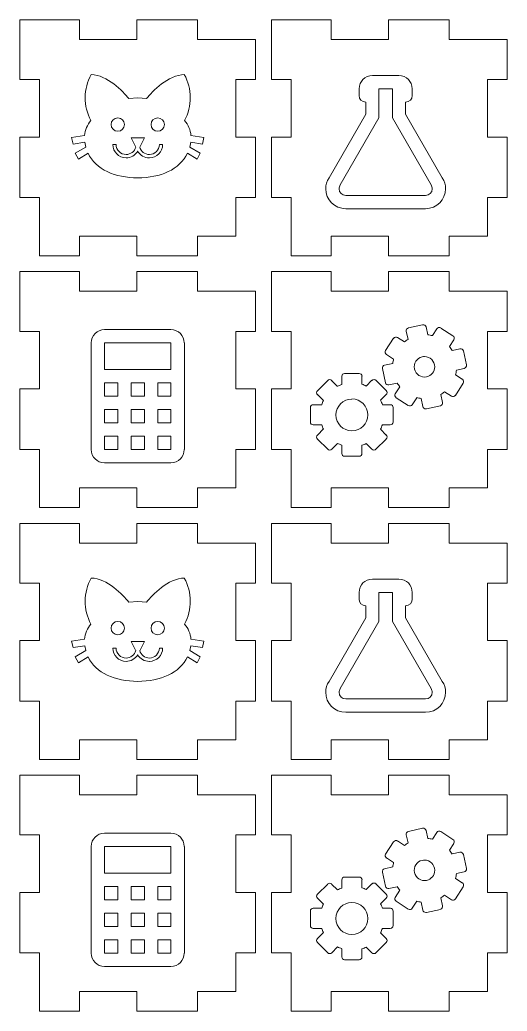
# Model space of a CAD drawing. Header units: millimetres. Extents: x 0 to 126, y 0 to 254.
# Drawn here: x 0 to 62, y 0 to 126 of the extents above; entities that cross this region are included whole.
import ezdxf

# ---------------------------------------------------------------- set-up
doc = ezdxf.new("R2010")
doc.units = ezdxf.units.MM
doc.layers.get('0').update_dxf_attribs({"lineweight": 25, "true_color": 0xffffff})
doc.layers.add('layer 1', color=3, linetype='Continuous', lineweight=25, true_color=0x00ff00)

msp = doc.modelspace()

# ---------------------------------------------------------------- linework, layer by layer
at = {"lineweight": 13}
for p, q in [((7.6, 126), (0, 126)), ((0, 118.4), (0, 126)), ((7.6, 126), (7.6, 123.5)), ((22.6, 126), (14.9, 126)), ((14.9, 126), (14.9, 123.5)), ((22.6, 126), (22.6, 123.5)), ((39.6, 126), (32, 126)), ((32, 118.4), (32, 126)), ((39.6, 126), (39.6, 123.5)), ((54.6, 126), (46.9, 126)), ((46.9, 126), (46.9, 123.5)), ((54.6, 126), (54.6, 123.5)), ((14.9, 123.5), (7.6, 123.5)), ((30, 123.5), (22.6, 123.5)), ((30, 118.4), (30, 123.5)), ((46.9, 123.5), (39.6, 123.5)), ((62, 123.5), (54.6, 123.5)), ((62, 118.4), (62, 123.5)), ((0, 118.4), (2.5, 118.4)), ((2.5, 111.1), (2.5, 118.4)), ((27.5, 111.1), (27.5, 118.4)), ((27.5, 118.4), (30, 118.4)), ((32, 118.4), (34.5, 118.4)), ((34.5, 111.1), (34.5, 118.4)), ((59.5, 111.1), (59.5, 118.4)), ((59.5, 118.4), (62, 118.4)), ((0, 103.4), (0, 111.1)), ((0, 111.1), (2.5, 111.1)), ((27.5, 111.1), (30, 111.1)), ((30, 103.4), (30, 111.1)), ((32, 103.4), (32, 111.1)), ((32, 111.1), (34.5, 111.1)), ((59.5, 111.1), (62, 111.1)), ((62, 103.4), (62, 111.1)), ((0, 103.4), (2.5, 103.4)), ((2.5, 96), (2.5, 103.4)), ((27.5, 98.5), (27.5, 103.4)), ((27.5, 103.4), (30, 103.4)), ((32, 103.4), (34.5, 103.4)), ((34.5, 96), (34.5, 103.4)), ((59.5, 98.5), (59.5, 103.4)), ((59.5, 103.4), (62, 103.4)), ((14.9, 98.5), (7.6, 98.5)), ((7.6, 98.5), (7.6, 96)), ((14.9, 98.5), (14.9, 96)), ((27.5, 98.5), (22.6, 98.5)), ((22.6, 98.5), (22.6, 96)), ((46.9, 98.5), (39.6, 98.5)), ((39.6, 98.5), (39.6, 96)), ((46.9, 98.5), (46.9, 96)), ((59.5, 98.5), (54.6, 98.5)), ((54.6, 98.5), (54.6, 96)), ((7.6, 96), (2.5, 96)), ((22.6, 96), (14.9, 96)), ((39.6, 96), (34.5, 96)), ((54.6, 96), (46.9, 96)), ((7.6, 94), (0, 94)), ((0, 86.4), (0, 94)), ((7.6, 94), (7.6, 91.5)), ((22.6, 94), (14.9, 94)), ((14.9, 94), (14.9, 91.5)), ((22.6, 94), (22.6, 91.5)), ((39.6, 94), (32, 94)), ((32, 86.4), (32, 94)), ((39.6, 94), (39.6, 91.5)), ((54.6, 94), (46.9, 94)), ((46.9, 94), (46.9, 91.5)), ((54.6, 94), (54.6, 91.5)), ((14.9, 91.5), (7.6, 91.5)), ((30, 91.5), (22.6, 91.5)), ((30, 86.4), (30, 91.5)), ((46.9, 91.5), (39.6, 91.5)), ((62, 91.5), (54.6, 91.5)), ((62, 86.4), (62, 91.5)), ((0, 86.4), (2.5, 86.4)), ((2.5, 79.1), (2.5, 86.4)), ((27.5, 79.1), (27.5, 86.4)), ((27.5, 86.4), (30, 86.4)), ((32, 86.4), (34.5, 86.4)), ((34.5, 79.1), (34.5, 86.4)), ((59.5, 79.1), (59.5, 86.4)), ((59.5, 86.4), (62, 86.4)), ((0, 71.4), (0, 79.1)), ((0, 79.1), (2.5, 79.1)), ((27.5, 79.1), (30, 79.1)), ((30, 71.4), (30, 79.1)), ((32, 71.4), (32, 79.1)), ((32, 79.1), (34.5, 79.1)), ((59.5, 79.1), (62, 79.1)), ((62, 71.4), (62, 79.1)), ((0, 71.4), (2.5, 71.4)), ((2.5, 64), (2.5, 71.4)), ((27.5, 66.5), (27.5, 71.4)), ((27.5, 71.4), (30, 71.4)), ((32, 71.4), (34.5, 71.4)), ((34.5, 64), (34.5, 71.4)), ((59.5, 66.5), (59.5, 71.4)), ((59.5, 71.4), (62, 71.4)), ((14.9, 66.5), (7.6, 66.5)), ((7.6, 66.5), (7.6, 64)), ((14.9, 66.5), (14.9, 64)), ((27.5, 66.5), (22.6, 66.5)), ((22.6, 66.5), (22.6, 64)), ((46.9, 66.5), (39.6, 66.5)), ((39.6, 66.5), (39.6, 64)), ((46.9, 66.5), (46.9, 64)), ((59.5, 66.5), (54.6, 66.5)), ((54.6, 66.5), (54.6, 64)), ((7.6, 64), (2.5, 64)), ((22.6, 64), (14.9, 64)), ((39.6, 64), (34.5, 64)), ((54.6, 64), (46.9, 64)), ((7.6, 62), (0, 62)), ((0, 54.4), (0, 62)), ((7.6, 62), (7.6, 59.5)), ((22.6, 62), (14.9, 62)), ((14.9, 62), (14.9, 59.5)), ((22.6, 62), (22.6, 59.5)), ((39.6, 62), (32, 62)), ((32, 54.4), (32, 62)), ((39.6, 62), (39.6, 59.5)), ((54.6, 62), (46.9, 62)), ((46.9, 62), (46.9, 59.5)), ((54.6, 62), (54.6, 59.5)), ((14.9, 59.5), (7.6, 59.5)), ((30, 59.5), (22.6, 59.5)), ((30, 54.4), (30, 59.5)), ((46.9, 59.5), (39.6, 59.5)), ((62, 59.5), (54.6, 59.5)), ((62, 54.4), (62, 59.5)), ((0, 54.4), (2.5, 54.4)), ((2.5, 47.1), (2.5, 54.4)), ((27.5, 47.1), (27.5, 54.4)), ((27.5, 54.4), (30, 54.4)), ((32, 54.4), (34.5, 54.4)), ((34.5, 47.1), (34.5, 54.4)), ((59.5, 47.1), (59.5, 54.4)), ((59.5, 54.4), (62, 54.4)), ((0, 39.4), (0, 47.1)), ((0, 47.1), (2.5, 47.1)), ((27.5, 47.1), (30, 47.1)), ((30, 39.4), (30, 47.1)), ((32, 39.4), (32, 47.1)), ((32, 47.1), (34.5, 47.1)), ((59.5, 47.1), (62, 47.1)), ((62, 39.4), (62, 47.1)), ((0, 39.4), (2.5, 39.4)), ((2.5, 32), (2.5, 39.4)), ((27.5, 34.5), (27.5, 39.4)), ((27.5, 39.4), (30, 39.4)), ((32, 39.4), (34.5, 39.4)), ((34.5, 32), (34.5, 39.4)), ((59.5, 34.5), (59.5, 39.4)), ((59.5, 39.4), (62, 39.4)), ((14.9, 34.5), (7.6, 34.5)), ((7.6, 34.5), (7.6, 32)), ((14.9, 34.5), (14.9, 32)), ((27.5, 34.5), (22.6, 34.5)), ((22.6, 34.5), (22.6, 32)), ((46.9, 34.5), (39.6, 34.5)), ((39.6, 34.5), (39.6, 32)), ((46.9, 34.5), (46.9, 32)), ((59.5, 34.5), (54.6, 34.5)), ((54.6, 34.5), (54.6, 32)), ((7.6, 32), (2.5, 32)), ((22.6, 32), (14.9, 32)), ((39.6, 32), (34.5, 32)), ((54.6, 32), (46.9, 32)), ((7.6, 30), (0, 30)), ((0, 22.4), (0, 30)), ((7.6, 30), (7.6, 27.5)), ((22.6, 30), (14.9, 30)), ((14.9, 30), (14.9, 27.5)), ((22.6, 30), (22.6, 27.5)), ((39.6, 30), (32, 30)), ((32, 22.4), (32, 30)), ((39.6, 30), (39.6, 27.5)), ((54.6, 30), (46.9, 30)), ((46.9, 30), (46.9, 27.5)), ((54.6, 30), (54.6, 27.5)), ((14.9, 27.5), (7.6, 27.5)), ((30, 27.5), (22.6, 27.5)), ((30, 22.4), (30, 27.5)), ((46.9, 27.5), (39.6, 27.5)), ((62, 27.5), (54.6, 27.5)), ((62, 22.4), (62, 27.5)), ((0, 22.4), (2.5, 22.4)), ((2.5, 15.1), (2.5, 22.4)), ((27.5, 15.1), (27.5, 22.4)), ((27.5, 22.4), (30, 22.4)), ((32, 22.4), (34.5, 22.4)), ((34.5, 15.1), (34.5, 22.4)), ((59.5, 15.1), (59.5, 22.4)), ((59.5, 22.4), (62, 22.4)), ((0, 7.4), (0, 15.1)), ((0, 15.1), (2.5, 15.1)), ((27.5, 15.1), (30, 15.1)), ((30, 7.4), (30, 15.1)), ((32, 7.4), (32, 15.1)), ((32, 15.1), (34.5, 15.1)), ((59.5, 15.1), (62, 15.1)), ((62, 7.4), (62, 15.1)), ((0, 7.4), (2.5, 7.4)), ((2.5, 0), (2.5, 7.4)), ((27.5, 2.5), (27.5, 7.4)), ((27.5, 7.4), (30, 7.4)), ((32, 7.4), (34.5, 7.4)), ((34.5, 0), (34.5, 7.4)), ((59.5, 2.5), (59.5, 7.4)), ((59.5, 7.4), (62, 7.4)), ((14.9, 2.5), (7.6, 2.5)), ((7.6, 2.5), (7.6, 0)), ((14.9, 2.5), (14.9, 0)), ((27.5, 2.5), (22.6, 2.5)), ((22.6, 2.5), (22.6, 0)), ((46.9, 2.5), (39.6, 2.5)), ((39.6, 2.5), (39.6, 0)), ((46.9, 2.5), (46.9, 0)), ((59.5, 2.5), (54.6, 2.5)), ((54.6, 2.5), (54.6, 0)), ((7.6, 0), (2.5, 0)), ((22.6, 0), (14.9, 0)), ((39.6, 0), (34.5, 0)), ((54.6, 0), (46.9, 0))]:
    msp.add_line(p, q, dxfattribs=at)
at = {"layer": 'layer 1', "lineweight": 9}
for p, q in [((44.85, 118.92), (48.23, 118.92)), ((43.15, 116.38), (43.15, 117.23)), ((47.39, 117.23), (45.69, 117.23)), ((45.69, 117.23), (45.69, 113.54)), ((47.39, 113.54), (47.39, 117.23)), ((49.93, 117.23), (49.93, 116.38)), ((15, 116.08), (13.87, 116)), ((16.13, 116), (15, 116.08)), ((44, 114), (44, 115.53)), ((49.08, 115.53), (49.08, 114)), ((39.34, 105.91), (44, 114)), ((45.69, 113.54), (40.77, 105.01)), ((52.31, 105.01), (47.39, 113.54)), ((49.08, 114), (53.74, 105.91)), ((8.23, 111.29), (6.59, 111.04)), ((6.59, 111.04), (6.77, 110.21)), ((14.15, 111), (15.85, 111)), ((14.75, 109.82), (14.15, 111)), ((15.85, 111), (15.25, 109.82)), ((23.41, 111.04), (21.77, 111.29)), ((23.23, 110.21), (23.41, 111.04)), ((6.77, 110.21), (8.26, 110.43)), ((8.38, 109.83), (7.05, 109.04)), ((8.26, 110.43), (8.38, 109.83)), ((11.82, 110.15), (12.25, 110.15)), ((17.75, 110.15), (18.17, 110.15)), ((21.62, 109.83), (21.74, 110.43)), ((22.95, 109.04), (21.62, 109.83)), ((21.74, 110.43), (23.23, 110.21)), ((7.05, 109.04), (7.45, 108.28)), ((7.45, 108.28), (8.68, 109.04)), ((15, 109.31), (15, 109.31)), ((15, 109.31), (15, 109.31)), ((21.32, 109.04), (22.55, 108.28)), ((22.55, 108.28), (22.95, 109.04)), ((41.46, 103.68), (51.62, 103.68)), ((51.62, 101.99), (41.46, 101.99)), ((51.23, 87.24), (49.43, 86.84)), ((51.9, 85.96), (51.68, 86.97)), ((10.77, 86.62), (19.23, 86.62)), ((49.15, 86.41), (49.41, 85.39)), ((53.05, 86.73), (52.49, 85.86)), ((55.1, 85.83), (53.55, 86.83)), ((9.07, 71.38), (9.07, 84.93)), ((10.77, 84.93), (10.77, 81.54)), ((19.23, 84.93), (10.77, 84.93)), ((19.23, 81.54), (19.23, 84.93)), ((20.93, 84.93), (20.93, 71.38)), ((47.54, 85.52), (46.54, 83.97)), ((48.93, 85.06), (48.04, 85.63)), ((54.64, 84.47), (55.21, 85.33)), ((46.65, 83.47), (47.55, 82.89)), ((56, 84.19), (55.01, 83.98)), ((56.82, 82.14), (56.43, 83.92)), ((47.45, 82.34), (46.4, 82.11)), ((10.77, 81.54), (19.23, 81.54)), ((40.96, 80.69), (40.96, 79.64)), ((43.17, 81.05), (41.32, 81.05)), ((43.53, 79.68), (43.53, 80.69)), ((46.13, 81.68), (46.52, 79.87)), ((56.29, 80.33), (55.44, 80.88)), ((55.54, 81.48), (56.53, 81.7)), ((10.77, 79.85), (10.77, 78.15)), ((12.46, 79.85), (10.77, 79.85)), ((12.46, 78.15), (12.46, 79.85)), ((14.15, 79.85), (14.15, 78.15)), ((15.85, 79.85), (14.15, 79.85)), ((15.85, 78.15), (15.85, 79.85)), ((17.54, 79.85), (17.54, 78.15)), ((19.23, 79.85), (17.54, 79.85)), ((19.23, 78.15), (19.23, 79.85)), ((39.17, 80.16), (37.87, 78.86)), ((40.43, 79.41), (39.67, 80.16)), ((44.8, 80.18), (44.08, 79.45)), ((46.61, 78.88), (45.31, 80.18)), ((46.95, 79.59), (48, 79.82)), ((51.75, 80.63), (51.75, 80.63)), ((55.41, 78.27), (56.4, 79.82)), ((10.77, 78.15), (12.46, 78.15)), ((14.15, 78.15), (15.85, 78.15)), ((17.54, 78.15), (19.23, 78.15)), ((37.87, 78.36), (38.63, 77.6)), ((45.89, 77.64), (46.61, 78.37)), ((48.34, 79.37), (47.77, 78.46)), ((53.76, 77.38), (53.54, 78.39)), ((54.03, 78.73), (54.91, 78.16)), ((38.41, 77.08), (37.33, 77.08)), ((47.14, 77.08), (46.13, 77.08)), ((47.87, 77.97), (49.42, 76.97)), ((49.92, 77.08), (50.49, 77.97)), ((51.06, 77.87), (51.28, 76.84)), ((51.72, 76.55), (53.52, 76.94)), ((10.77, 76.46), (10.77, 74.77)), ((12.46, 76.46), (10.77, 76.46)), ((12.46, 74.77), (12.46, 76.46)), ((14.15, 76.46), (14.15, 74.77)), ((15.85, 76.46), (14.15, 76.46)), ((15.85, 74.77), (15.85, 76.46)), ((17.54, 76.46), (17.54, 74.77)), ((19.23, 76.46), (17.54, 76.46)), ((19.23, 74.77), (19.23, 76.46)), ((36.97, 76.72), (36.97, 74.88)), ((47.49, 74.88), (47.49, 76.72)), ((51.64, 76.55), (51.72, 76.55)), ((10.77, 74.77), (12.46, 74.77)), ((14.15, 74.77), (15.85, 74.77)), ((17.54, 74.77), (19.23, 74.77)), ((37.33, 74.52), (38.41, 74.52)), ((46.12, 74.52), (47.13, 74.52)), ((38.62, 74), (37.87, 73.23)), ((46.6, 73.23), (45.88, 73.96)), ((10.77, 73.07), (10.77, 71.38)), ((12.46, 73.07), (10.77, 73.07)), ((12.46, 71.38), (12.46, 73.07)), ((14.15, 73.07), (14.15, 71.38)), ((15.85, 73.07), (14.15, 73.07)), ((15.85, 71.38), (15.85, 73.07)), ((17.54, 73.07), (17.54, 71.38)), ((19.23, 73.07), (17.54, 73.07)), ((19.23, 71.38), (19.23, 73.07)), ((37.87, 72.72), (39.17, 71.42)), ((39.68, 71.42), (40.43, 72.17)), ((40.96, 71.94), (40.96, 70.89)), ((43.52, 70.89), (43.52, 71.92)), ((44.07, 72.15), (44.79, 71.42)), ((45.3, 71.42), (46.6, 72.72)), ((10.77, 71.38), (12.46, 71.38)), ((14.15, 71.38), (15.85, 71.38)), ((17.54, 71.38), (19.23, 71.38)), ((19.23, 69.69), (10.77, 69.69)), ((41.32, 70.53), (43.16, 70.53)), ((44.85, 54.92), (48.23, 54.92)), ((43.15, 52.38), (43.15, 53.23)), ((47.39, 53.23), (45.69, 53.23)), ((45.69, 53.23), (45.69, 49.54)), ((47.39, 49.54), (47.39, 53.23)), ((49.93, 53.23), (49.93, 52.38)), ((15, 52.08), (13.87, 52)), ((16.13, 52), (15, 52.08)), ((44, 50), (44, 51.53)), ((49.08, 51.53), (49.08, 50)), ((39.34, 41.91), (44, 50)), ((45.69, 49.54), (40.77, 41.01)), ((52.31, 41.01), (47.39, 49.54)), ((49.08, 50), (53.74, 41.91)), ((8.23, 47.29), (6.59, 47.04)), ((6.59, 47.04), (6.77, 46.21)), ((14.15, 47), (15.85, 47)), ((14.75, 45.82), (14.15, 47)), ((15.85, 47), (15.25, 45.82)), ((23.41, 47.04), (21.77, 47.29)), ((23.23, 46.21), (23.41, 47.04)), ((6.77, 46.21), (8.26, 46.43)), ((8.38, 45.83), (7.05, 45.04)), ((8.26, 46.43), (8.38, 45.83)), ((11.82, 46.15), (12.25, 46.15)), ((17.75, 46.15), (18.17, 46.15)), ((21.62, 45.83), (21.74, 46.43)), ((22.95, 45.04), (21.62, 45.83)), ((21.74, 46.43), (23.23, 46.21)), ((7.05, 45.04), (7.45, 44.28)), ((7.45, 44.28), (8.68, 45.04)), ((15, 45.31), (15, 45.31)), ((15, 45.31), (15, 45.31)), ((21.32, 45.04), (22.55, 44.28)), ((22.55, 44.28), (22.95, 45.04)), ((41.46, 39.68), (51.62, 39.68)), ((51.62, 37.99), (41.46, 37.99)), ((51.23, 23.24), (49.43, 22.84)), ((51.9, 21.96), (51.68, 22.97)), ((53.05, 22.73), (52.49, 21.86)), ((55.1, 21.83), (53.55, 22.83)), ((10.77, 22.62), (19.23, 22.62)), ((47.54, 21.52), (46.54, 19.97)), ((48.93, 21.06), (48.04, 21.63)), ((49.15, 22.41), (49.41, 21.39)), ((9.07, 7.38), (9.07, 20.93)), ((10.77, 20.93), (10.77, 17.54)), ((19.23, 20.93), (10.77, 20.93)), ((19.23, 17.54), (19.23, 20.93)), ((20.93, 20.93), (20.93, 7.38)), ((54.64, 20.47), (55.21, 21.33)), ((56, 20.19), (55.01, 19.98)), ((46.65, 19.47), (47.55, 18.89)), ((56.82, 18.14), (56.43, 19.92)), ((46.13, 17.68), (46.52, 15.87)), ((47.45, 18.34), (46.4, 18.11)), ((55.54, 17.48), (56.53, 17.7)), ((10.77, 17.54), (19.23, 17.54)), ((40.96, 16.69), (40.96, 15.64)), ((43.17, 17.05), (41.32, 17.05)), ((43.53, 15.68), (43.53, 16.69)), ((51.75, 16.63), (51.75, 16.63)), ((56.29, 16.33), (55.44, 16.88)), ((10.77, 15.85), (10.77, 14.15)), ((12.46, 15.85), (10.77, 15.85)), ((12.46, 14.15), (12.46, 15.85)), ((14.15, 15.85), (14.15, 14.15)), ((15.85, 15.85), (14.15, 15.85)), ((15.85, 14.15), (15.85, 15.85)), ((17.54, 15.85), (17.54, 14.15)), ((19.23, 15.85), (17.54, 15.85)), ((19.23, 14.15), (19.23, 15.85)), ((39.17, 16.16), (37.87, 14.86)), ((40.43, 15.41), (39.67, 16.16)), ((44.8, 16.18), (44.08, 15.45)), ((46.61, 14.88), (45.31, 16.18)), ((46.95, 15.59), (48, 15.82)), ((48.34, 15.37), (47.77, 14.46)), ((55.41, 14.27), (56.4, 15.82)), ((10.77, 14.15), (12.46, 14.15)), ((14.15, 14.15), (15.85, 14.15)), ((17.54, 14.15), (19.23, 14.15)), ((37.87, 14.36), (38.63, 13.6)), ((45.89, 13.64), (46.61, 14.37)), ((47.87, 13.97), (49.42, 12.97)), ((49.92, 13.08), (50.49, 13.97)), ((51.06, 13.87), (51.28, 12.84)), ((53.76, 13.38), (53.54, 14.39)), ((54.03, 14.73), (54.91, 14.16)), ((36.97, 12.72), (36.97, 10.88)), ((38.41, 13.08), (37.33, 13.08)), ((47.14, 13.08), (46.13, 13.08)), ((47.49, 10.88), (47.49, 12.72)), ((51.72, 12.55), (53.52, 12.94)), ((10.77, 12.46), (10.77, 10.77)), ((12.46, 12.46), (10.77, 12.46)), ((12.46, 10.77), (12.46, 12.46)), ((14.15, 12.46), (14.15, 10.77)), ((15.85, 12.46), (14.15, 12.46)), ((15.85, 10.77), (15.85, 12.46)), ((17.54, 12.46), (17.54, 10.77)), ((19.23, 12.46), (17.54, 12.46)), ((19.23, 10.77), (19.23, 12.46)), ((51.64, 12.55), (51.72, 12.55)), ((10.77, 10.77), (12.46, 10.77)), ((14.15, 10.77), (15.85, 10.77)), ((17.54, 10.77), (19.23, 10.77)), ((37.33, 10.52), (38.41, 10.52)), ((46.12, 10.52), (47.13, 10.52)), ((10.77, 9.07), (10.77, 7.38)), ((12.46, 9.07), (10.77, 9.07)), ((12.46, 7.38), (12.46, 9.07)), ((14.15, 9.07), (14.15, 7.38)), ((15.85, 9.07), (14.15, 9.07)), ((15.85, 7.38), (15.85, 9.07)), ((17.54, 9.07), (17.54, 7.38)), ((19.23, 9.07), (17.54, 9.07)), ((19.23, 7.38), (19.23, 9.07)), ((38.62, 10), (37.87, 9.23)), ((46.6, 9.23), (45.88, 9.96)), ((37.87, 8.72), (39.17, 7.42)), ((39.68, 7.42), (40.43, 8.17)), ((40.96, 7.94), (40.96, 6.89)), ((43.52, 6.89), (43.52, 7.92)), ((44.07, 8.15), (44.79, 7.42)), ((45.3, 7.42), (46.6, 8.72)), ((10.77, 7.38), (12.46, 7.38)), ((14.15, 7.38), (15.85, 7.38)), ((17.54, 7.38), (19.23, 7.38)), ((41.32, 6.53), (43.16, 6.53)), ((19.23, 5.69), (10.77, 5.69))]:
    msp.add_line(p, q, dxfattribs=at)
for centre, radius, start, end in [((14.39, 116.09), 6.08, 150.907, 208.4296), ((15.61, 116.09), 6.08, 331.5704, 29.093), ((44.85, 117.23), 1.69, 90, 180), ((48.23, 117.23), 1.69, 0, 90), ((44, 116.38), 0.847, 180, 270), ((49.08, 116.38), 0.847, 270, 0), ((12.46, 112.69), 0.847, 90, 180), ((12.46, 112.69), 0.847, 0, 90), ((17.54, 112.69), 0.847, 90, 180), ((17.54, 112.69), 0.847, 0, 90), ((11.64, 110.96), 3.43, 139.3132, 174.4742), ((12.46, 112.69), 0.847, 180, 270), ((12.46, 112.69), 0.847, 270, 0), ((17.54, 112.69), 0.847, 180, 270), ((17.54, 112.69), 0.847, 270, 0), ((18.36, 110.96), 3.43, 5.5258, 40.6868), ((13.52, 110.15), 1.69, 180, 270), ((13.52, 110.15), 1.27, 180, 270), ((13.5, 110.18), 1.3, 270.8003, 344.0691), ((16.5, 110.18), 1.3, 195.9309, 269.1997), ((16.48, 110.15), 1.27, 270, 0), ((16.48, 110.15), 1.69, 270, 0), ((13.52, 110.19), 1.73, 270.1072, 329.3826), ((16.48, 110.19), 1.73, 210.6174, 269.8928), ((41.36, 104.53), 2.44, 145.7313, 180.1621), ((51.72, 104.53), 2.44, 359.8379, 34.2687), ((41.47, 104.52), 0.859, 145.3509, 179.5979), ((51.61, 104.52), 0.859, 0.4021, 34.6491), ((41.46, 104.53), 2.54, 180, 270), ((41.46, 104.53), 0.847, 180, 270), ((51.62, 104.53), 0.847, 270, 0), ((51.62, 104.53), 2.54, 270, 0), ((51.33, 86.91), 0.344, 102.7943, 105.3596), ((51.33, 86.89), 0.361, 12.9472, 102.9572), ((10.77, 84.93), 1.69, 90, 180), ((19.23, 84.93), 1.69, 0, 90), ((47.85, 85.32), 0.361, 57.3458, 147.1838), ((49.51, 86.49), 0.361, 102.5274, 192.3435), ((51.52, 81.98), 4, 75.9652, 84.5406), ((53.35, 86.53), 0.361, 57.3458, 147.1838), ((54.9, 85.53), 0.361, 327.3458, 57.1838), ((51.51, 81.89), 4.08, 121.0209, 129.1391), ((51.58, 81.87), 4.02, 31.5389, 40.3181), ((46.84, 83.77), 0.361, 147.3458, 237.1838), ((51.48, 81.9), 1.3, 102.4468, 192.2313), ((51.47, 81.87), 1.33, 89.8822, 101.9809), ((51.48, 81.9), 1.3, 0.083, 90.0841), ((56.07, 83.84), 0.361, 12.5219, 102.349), ((46.48, 81.75), 0.361, 102.5219, 192.349), ((51.48, 81.92), 4.05, 166.0527, 174.0587), ((51.48, 81.9), 1.3, 282.103, 0.0826), ((56.46, 82.05), 0.361, 281.0198, 11.0241), ((56.47, 82.05), 0.358, 10.9877, 13.7809), ((41.32, 80.69), 0.361, 90.0025, 179.9975), ((43.17, 80.69), 0.361, 0.0025, 89.9975), ((51.49, 81.92), 1.32, 193.2208, 281.4574), ((51.54, 81.89), 4.02, 345.4095, 354.1023), ((39.42, 79.91), 0.361, 45.1677, 134.8323), ((42.26, 75.81), 4.05, 108.7844, 116.9526), ((42.3, 75.86), 4.01, 63.6746, 72.207), ((45.06, 79.92), 0.361, 45.1677, 134.8323), ((46.87, 79.95), 0.361, 192.5219, 282.349), ((51.42, 82.05), 4.08, 213.011, 221.0193), ((56.11, 80.04), 0.343, 56.076, 58.6169), ((56.1, 80.02), 0.361, 326.1941, 56.1913), ((38.12, 78.61), 0.361, 135.1677, 224.8323), ((46.36, 78.62), 0.361, 315.1677, 44.8323), ((48.07, 78.27), 0.361, 147.3458, 237.1838), ((51.48, 81.94), 4.1, 300.2056, 308.5249), ((55.11, 78.47), 0.361, 237.3458, 327.1838), ((37.33, 76.72), 0.361, 90.0025, 179.9975), ((42.24, 75.78), 4.05, 153.2717, 161.2043), ((42.24, 75.78), 2.02, 90.0006, 179.9994), ((42.24, 75.78), 2.03, 0.1013, 89.8987), ((42.28, 75.81), 4.05, 18.2964, 26.9434), ((47.13, 76.72), 0.361, 359.9773, 88.2778), ((49.62, 77.28), 0.361, 237.3458, 327.1838), ((51.5, 81.87), 4.02, 255.424, 263.6453), ((53.41, 77.29), 0.361, 287.8239, 14.9552), ((42.24, 75.78), 2.02, 180.0006, 269.9994), ((42.24, 75.78), 2.02, 270.0006, 359.9994), ((51.63, 76.91), 0.361, 192.108, 271.2745), ((37.33, 74.88), 0.361, 180.0025, 269.9975), ((42.24, 75.77), 4.03, 198.1197, 206.1628), ((42.31, 75.78), 4.01, 333.0166, 341.7437), ((47.13, 74.88), 0.361, 270.0025, 359.9975), ((38.12, 72.97), 0.361, 135.1677, 224.8323), ((46.35, 72.98), 0.361, 315.1677, 44.8323), ((42.27, 75.8), 4.07, 243.0712, 251.1918), ((42.29, 75.76), 4.03, 287.8135, 296.3049), ((10.77, 71.38), 1.69, 180, 270), ((19.23, 71.38), 1.69, 270, 0), ((39.42, 71.68), 0.361, 225.1677, 314.8323), ((41.32, 70.89), 0.361, 180.0025, 269.9975), ((43.16, 70.89), 0.361, 270.0025, 359.9975), ((45.05, 71.68), 0.361, 225.1677, 314.8323), ((14.39, 52.09), 6.08, 150.907, 208.4296), ((15.61, 52.09), 6.08, 331.5704, 29.093), ((44.85, 53.23), 1.69, 90, 180), ((48.23, 53.23), 1.69, 0, 90), ((44, 52.38), 0.847, 180, 270), ((49.08, 52.38), 0.847, 270, 0), ((11.64, 46.96), 3.43, 139.3132, 174.4742), ((12.46, 48.69), 0.847, 90, 180), ((12.46, 48.69), 0.847, 0, 90), ((17.54, 48.69), 0.847, 90, 180), ((17.54, 48.69), 0.847, 0, 90), ((18.36, 46.96), 3.43, 5.5258, 40.6868), ((12.46, 48.69), 0.847, 180, 270), ((12.46, 48.69), 0.847, 270, 0), ((17.54, 48.69), 0.847, 180, 270), ((17.54, 48.69), 0.847, 270, 0), ((13.52, 46.15), 1.69, 180, 270), ((13.52, 46.15), 1.27, 180, 270), ((13.5, 46.18), 1.3, 270.8003, 344.0691), ((16.5, 46.18), 1.3, 195.9309, 269.1997), ((16.48, 46.15), 1.27, 270, 0), ((16.48, 46.15), 1.69, 270, 0), ((13.52, 46.19), 1.73, 270.1072, 329.3826), ((16.48, 46.19), 1.73, 210.6174, 269.8928), ((41.36, 40.53), 2.44, 145.7313, 180.1621), ((51.72, 40.53), 2.44, 359.8379, 34.2687), ((41.46, 40.53), 2.54, 180, 270), ((41.47, 40.52), 0.859, 145.3509, 179.5979), ((41.46, 40.53), 0.847, 180, 270), ((51.62, 40.53), 0.847, 270, 0), ((51.62, 40.53), 2.54, 270, 0), ((51.61, 40.52), 0.859, 0.4021, 34.6491), ((49.51, 22.49), 0.361, 102.5274, 192.3435), ((51.33, 22.91), 0.344, 102.7943, 105.3596), ((51.33, 22.89), 0.361, 12.9472, 102.9572), ((53.35, 22.53), 0.361, 57.3458, 147.1838), ((10.77, 20.93), 1.69, 90, 180), ((19.23, 20.93), 1.69, 0, 90), ((47.85, 21.32), 0.361, 57.3458, 147.1838), ((51.52, 17.98), 4, 75.9652, 84.5406), ((54.9, 21.53), 0.361, 327.3458, 57.1838), ((51.51, 17.89), 4.08, 121.0209, 129.1391), ((51.58, 17.87), 4.02, 31.5389, 40.3181), ((56.07, 19.84), 0.361, 12.5219, 102.349), ((46.84, 19.77), 0.361, 147.3458, 237.1838), ((51.48, 17.9), 1.3, 102.4468, 192.2313), ((51.47, 17.87), 1.33, 89.8822, 101.9809), ((51.48, 17.9), 1.3, 0.083, 90.0841), ((46.48, 17.75), 0.361, 102.5219, 192.349), ((51.48, 17.92), 4.05, 166.0527, 174.0587), ((51.48, 17.9), 1.3, 282.103, 0.0826), ((56.46, 18.05), 0.361, 281.0198, 11.0241), ((56.47, 18.05), 0.358, 10.9877, 13.7809), ((41.32, 16.69), 0.361, 90.0025, 179.9975), ((43.17, 16.69), 0.361, 0.0025, 89.9975), ((51.49, 17.92), 1.32, 193.2208, 281.4574), ((51.54, 17.89), 4.02, 345.4095, 354.1023), ((39.42, 15.91), 0.361, 45.1677, 134.8323), ((42.26, 11.81), 4.05, 108.7844, 116.9526), ((42.3, 11.86), 4.01, 63.6746, 72.207), ((45.06, 15.92), 0.361, 45.1677, 134.8323), ((46.87, 15.95), 0.361, 192.5219, 282.349), ((51.42, 18.05), 4.08, 213.011, 221.0193), ((56.11, 16.04), 0.343, 56.076, 58.6169), ((56.1, 16.02), 0.361, 326.1941, 56.1913), ((38.12, 14.61), 0.361, 135.1677, 224.8323), ((46.36, 14.62), 0.361, 315.1677, 44.8323), ((48.07, 14.27), 0.361, 147.3458, 237.1838), ((51.5, 17.87), 4.02, 255.424, 263.6453), ((51.48, 17.94), 4.1, 300.2056, 308.5249), ((55.11, 14.47), 0.361, 237.3458, 327.1838), ((37.33, 12.72), 0.361, 90.0025, 179.9975), ((42.24, 11.78), 4.05, 153.2717, 161.2043), ((42.24, 11.78), 2.02, 90.0006, 179.9994), ((42.24, 11.78), 2.03, 0.1013, 89.8987), ((42.28, 11.81), 4.05, 18.2964, 26.9434), ((47.13, 12.72), 0.361, 359.9773, 88.2778), ((49.62, 13.28), 0.361, 237.3458, 327.1838), ((51.63, 12.91), 0.361, 192.108, 271.2745), ((53.41, 13.29), 0.361, 287.8239, 14.9552), ((42.24, 11.78), 2.02, 180.0006, 269.9994), ((42.24, 11.78), 2.02, 270.0006, 359.9994), ((37.33, 10.88), 0.361, 180.0025, 269.9975), ((42.24, 11.77), 4.03, 198.1197, 206.1628), ((42.31, 11.78), 4.01, 333.0166, 341.7437), ((47.13, 10.88), 0.361, 270.0025, 359.9975), ((38.12, 8.97), 0.361, 135.1677, 224.8323), ((46.35, 8.98), 0.361, 315.1677, 44.8323), ((42.27, 11.8), 4.07, 243.0712, 251.1918), ((42.29, 11.76), 4.03, 287.8135, 296.3049), ((10.77, 7.38), 1.69, 180, 270), ((19.23, 7.38), 1.69, 270, 0), ((39.42, 7.68), 0.361, 225.1677, 314.8323), ((41.32, 6.89), 0.361, 180.0025, 269.9975), ((43.16, 6.89), 0.361, 270.0025, 359.9975), ((45.05, 7.68), 0.361, 225.1677, 314.8323)]:
    msp.add_arc(centre, radius, start, end, dxfattribs=at)
for points in [[(13.87, 116), (13.15, 116.87), (11.11, 119.04), (9.07, 119.04)], [(20.93, 119.04), (18.89, 119.04), (16.85, 116.87), (16.13, 116)], [(8.68, 109.04), (9.65, 106.97), (12.11, 105.92), (15, 105.92)], [(15, 105.92), (17.89, 105.92), (20.35, 106.97), (21.32, 109.04)], [(13.87, 52), (13.15, 52.87), (11.11, 55.04), (9.07, 55.04)], [(20.93, 55.04), (18.89, 55.04), (16.85, 52.87), (16.13, 52)], [(8.68, 45.04), (9.65, 42.97), (12.11, 41.92), (15, 41.92)], [(15, 41.92), (17.89, 41.92), (20.35, 42.97), (21.32, 45.04)]]:
    msp.add_open_spline(points, degree=3, dxfattribs=at)

doc.saveas('drawing.dxf')
